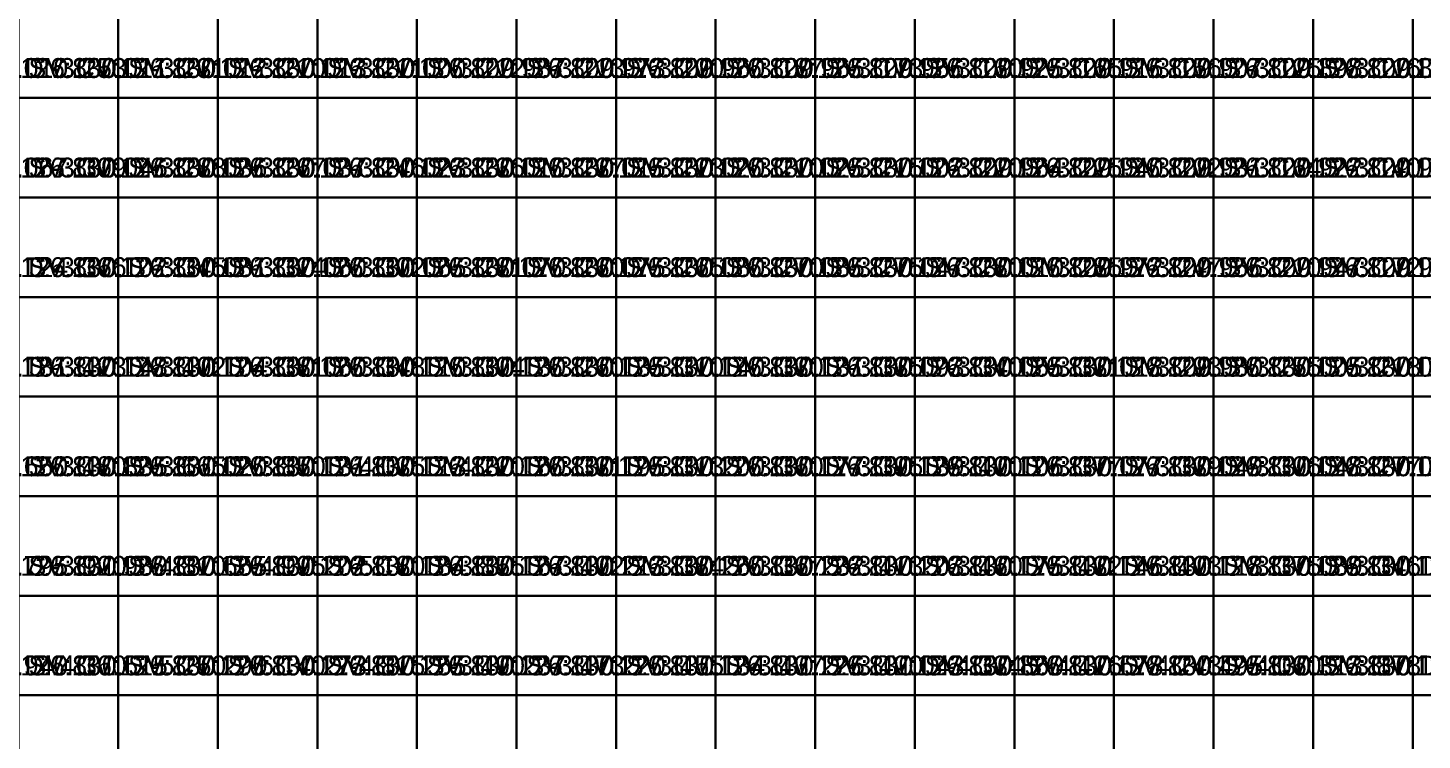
# Model space of a CAD drawing. Header units: metres. Extents: x 287857 to 287981, y 62957 to 63018.
# Drawn here: x 287870.02 to 287884.02, y 62964.38 to 62971.53 of the extents above; entities that cross this region are included whole.
import ezdxf

# ---------------------------------------------------------------- set-up
doc = ezdxf.new("R2010")
doc.units = ezdxf.units.M
doc.layers.add('CORR-CUT', color=7, linetype='Continuous', true_color=0x3b82f6)
doc.layers.add('CORR-DIFF-TXT', color=7, linetype='Continuous', true_color=0xffffff)

msp = doc.modelspace()

# ---------------------------------------------------------------- linework, layer by layer
at = {"layer": 'CORR-CUT'}
for points in [[(287869.925, 62970.831, 130.011), (287870.925, 62970.831, 130.011), (287870.925, 62971.831, 130.011), (287869.925, 62971.831, 130.011), (287869.925, 62970.831, 130.011)], [(287870.925, 62970.831, 130.012), (287871.925, 62970.831, 130.012), (287871.925, 62971.831, 130.012), (287870.925, 62971.831, 130.012), (287870.925, 62970.831, 130.012)], [(287871.925, 62970.831, 130.013), (287872.925, 62970.831, 130.013), (287872.925, 62971.831, 130.013), (287871.925, 62971.831, 130.013), (287871.925, 62970.831, 130.013)], [(287872.925, 62970.831, 130), (287873.925, 62970.831, 130), (287873.925, 62971.831, 130), (287872.925, 62971.831, 130), (287872.925, 62970.831, 130)], [(287873.925, 62970.831, 129.987), (287874.925, 62970.831, 129.987), (287874.925, 62971.831, 129.987), (287873.925, 62971.831, 129.987), (287873.925, 62970.831, 129.987)], [(287874.925, 62970.831, 129.973), (287875.925, 62970.831, 129.973), (287875.925, 62971.831, 129.973), (287874.925, 62971.831, 129.973), (287874.925, 62970.831, 129.973)], [(287875.925, 62970.831, 129.96), (287876.925, 62970.831, 129.96), (287876.925, 62971.831, 129.96), (287875.925, 62971.831, 129.96), (287875.925, 62970.831, 129.96)], [(287876.925, 62970.831, 129.965), (287877.925, 62970.831, 129.965), (287877.925, 62971.831, 129.965), (287876.925, 62971.831, 129.965), (287876.925, 62970.831, 129.965)], [(287877.925, 62970.831, 129.956), (287878.925, 62970.831, 129.956), (287878.925, 62971.831, 129.956), (287877.925, 62971.831, 129.956), (287877.925, 62970.831, 129.956)], [(287878.925, 62970.831, 129.925), (287879.925, 62970.831, 129.925), (287879.925, 62971.831, 129.925), (287878.925, 62971.831, 129.925), (287878.925, 62970.831, 129.925)], [(287879.925, 62970.831, 129.916), (287880.925, 62970.831, 129.916), (287880.925, 62971.831, 129.916), (287879.925, 62971.831, 129.916), (287879.925, 62970.831, 129.916)], [(287880.925, 62970.831, 129.907), (287881.925, 62970.831, 129.907), (287881.925, 62971.831, 129.907), (287880.925, 62971.831, 129.907), (287880.925, 62970.831, 129.907)], [(287881.925, 62970.831, 129.898), (287882.925, 62970.831, 129.898), (287882.925, 62971.831, 129.898), (287881.925, 62971.831, 129.898), (287881.925, 62970.831, 129.898)], [(287882.925, 62970.831, 129.889), (287883.925, 62970.831, 129.889), (287883.925, 62971.831, 129.889), (287882.925, 62971.831, 129.889), (287882.925, 62970.831, 129.889)], [(287883.925, 62970.831, 129.88), (287884.925, 62970.831, 129.88), (287884.925, 62971.831, 129.88), (287883.925, 62971.831, 129.88), (287883.925, 62970.831, 129.88)], [(287869.925, 62969.831, 130.046), (287870.925, 62969.831, 130.046), (287870.925, 62970.831, 130.046), (287869.925, 62970.831, 130.046), (287869.925, 62969.831, 130.046)], [(287870.925, 62969.831, 130.036), (287871.925, 62969.831, 130.036), (287871.925, 62970.831, 130.036), (287870.925, 62970.831, 130.036), (287870.925, 62969.831, 130.036)], [(287871.925, 62969.831, 130.037), (287872.925, 62969.831, 130.037), (287872.925, 62970.831, 130.037), (287871.925, 62970.831, 130.037), (287871.925, 62969.831, 130.037)], [(287872.925, 62969.831, 130.023), (287873.925, 62969.831, 130.023), (287873.925, 62970.831, 130.023), (287872.925, 62970.831, 130.023), (287872.925, 62969.831, 130.023)], [(287873.925, 62969.831, 130.01), (287874.925, 62969.831, 130.01), (287874.925, 62970.831, 130.01), (287873.925, 62970.831, 130.01), (287873.925, 62969.831, 130.01)], [(287874.925, 62969.831, 130.015), (287875.925, 62969.831, 130.015), (287875.925, 62970.831, 130.015), (287874.925, 62970.831, 130.015), (287874.925, 62969.831, 130.015)], [(287875.925, 62969.831, 130.02), (287876.925, 62969.831, 130.02), (287876.925, 62970.831, 130.02), (287875.925, 62970.831, 130.02), (287875.925, 62969.831, 130.02)], [(287876.925, 62969.831, 130.025), (287877.925, 62969.831, 130.025), (287877.925, 62970.831, 130.025), (287876.925, 62970.831, 130.025), (287876.925, 62969.831, 130.025)], [(287877.925, 62969.831, 130.002), (287878.925, 62969.831, 130.002), (287878.925, 62970.831, 130.002), (287877.925, 62970.831, 130.002), (287877.925, 62969.831, 130.002)], [(287878.925, 62969.831, 129.964), (287879.925, 62969.831, 129.964), (287879.925, 62970.831, 129.964), (287878.925, 62970.831, 129.964), (287878.925, 62969.831, 129.964)], [(287879.925, 62969.831, 129.94), (287880.925, 62969.831, 129.94), (287880.925, 62970.831, 129.94), (287879.925, 62970.831, 129.94), (287879.925, 62969.831, 129.94)], [(287880.925, 62969.831, 129.931), (287881.925, 62969.831, 129.931), (287881.925, 62970.831, 129.931), (287880.925, 62970.831, 129.931), (287880.925, 62969.831, 129.931)], [(287881.925, 62969.831, 129.922), (287882.925, 62969.831, 129.922), (287882.925, 62970.831, 129.922), (287881.925, 62970.831, 129.922), (287881.925, 62969.831, 129.922)], [(287882.925, 62969.831, 129.913), (287883.925, 62969.831, 129.913), (287883.925, 62970.831, 129.913), (287882.925, 62970.831, 129.913), (287882.925, 62969.831, 129.913)], [(287883.925, 62969.831, 129.938), (287884.925, 62969.831, 129.938), (287884.925, 62970.831, 129.938), (287883.925, 62970.831, 129.938), (287883.925, 62969.831, 129.938)], [(287869.925, 62968.831, 130.102), (287870.925, 62968.831, 130.102), (287870.925, 62969.831, 130.102), (287869.925, 62969.831, 130.102), (287869.925, 62968.831, 130.102)], [(287870.925, 62968.831, 130.081), (287871.925, 62968.831, 130.081), (287871.925, 62969.831, 130.081), (287870.925, 62969.831, 130.081), (287870.925, 62968.831, 130.081)], [(287871.925, 62968.831, 130.06), (287872.925, 62968.831, 130.06), (287872.925, 62969.831, 130.06), (287871.925, 62969.831, 130.06), (287871.925, 62968.831, 130.06)], [(287872.925, 62968.831, 130.065), (287873.925, 62968.831, 130.065), (287873.925, 62969.831, 130.065), (287872.925, 62969.831, 130.065), (287872.925, 62968.831, 130.065)], [(287873.925, 62968.831, 130.07), (287874.925, 62968.831, 130.07), (287874.925, 62969.831, 130.07), (287873.925, 62969.831, 130.07), (287873.925, 62968.831, 130.07)], [(287874.925, 62968.831, 130.075), (287875.925, 62968.831, 130.075), (287875.925, 62969.831, 130.075), (287874.925, 62969.831, 130.075), (287874.925, 62968.831, 130.075)], [(287875.925, 62968.831, 130.08), (287876.925, 62968.831, 130.08), (287876.925, 62969.831, 130.08), (287875.925, 62969.831, 130.08), (287875.925, 62968.831, 130.08)], [(287876.925, 62968.831, 130.085), (287877.925, 62968.831, 130.085), (287877.925, 62969.831, 130.085), (287876.925, 62969.831, 130.085), (287876.925, 62968.831, 130.085)], [(287877.925, 62968.831, 130.047), (287878.925, 62968.831, 130.047), (287878.925, 62969.831, 130.047), (287877.925, 62969.831, 130.047), (287877.925, 62968.831, 130.047)], [(287878.925, 62968.831, 130.01), (287879.925, 62968.831, 130.01), (287879.925, 62969.831, 130.01), (287878.925, 62969.831, 130.01), (287878.925, 62968.831, 130.01)], [(287879.925, 62968.831, 129.972), (287880.925, 62968.831, 129.972), (287880.925, 62969.831, 129.972), (287879.925, 62969.831, 129.972), (287879.925, 62968.831, 129.972)], [(287880.925, 62968.831, 129.956), (287881.925, 62968.831, 129.956), (287881.925, 62969.831, 129.956), (287880.925, 62969.831, 129.956), (287880.925, 62968.831, 129.956)], [(287881.925, 62968.831, 129.947), (287882.925, 62968.831, 129.947), (287882.925, 62969.831, 129.947), (287881.925, 62969.831, 129.947), (287881.925, 62968.831, 129.947)], [(287882.925, 62968.831, 129.971), (287883.925, 62968.831, 129.971), (287883.925, 62969.831, 129.971), (287882.925, 62969.831, 129.971), (287882.925, 62968.831, 129.971)], [(287883.925, 62968.831, 129.996), (287884.925, 62968.831, 129.996), (287884.925, 62969.831, 129.996), (287883.925, 62969.831, 129.996), (287883.925, 62968.831, 129.996)], [(287869.925, 62967.831, 130.148), (287870.925, 62967.831, 130.148), (287870.925, 62968.831, 130.148), (287869.925, 62968.831, 130.148), (287869.925, 62967.831, 130.148)], [(287870.925, 62967.831, 130.104), (287871.925, 62967.831, 130.104), (287871.925, 62968.831, 130.104), (287870.925, 62968.831, 130.104), (287870.925, 62967.831, 130.104)], [(287871.925, 62967.831, 130.06), (287872.925, 62967.831, 130.06), (287872.925, 62968.831, 130.06), (287871.925, 62968.831, 130.06), (287871.925, 62967.831, 130.06)], [(287872.925, 62967.831, 130.11), (287873.925, 62967.831, 130.11), (287873.925, 62968.831, 130.11), (287872.925, 62968.831, 130.11), (287872.925, 62967.831, 130.11)], [(287873.925, 62967.831, 130.13), (287874.925, 62967.831, 130.13), (287874.925, 62968.831, 130.13), (287873.925, 62968.831, 130.13), (287873.925, 62967.831, 130.13)], [(287874.925, 62967.831, 130.135), (287875.925, 62967.831, 130.135), (287875.925, 62968.831, 130.135), (287874.925, 62968.831, 130.135), (287874.925, 62967.831, 130.135)], [(287875.925, 62967.831, 130.14), (287876.925, 62967.831, 130.14), (287876.925, 62968.831, 130.14), (287875.925, 62968.831, 130.14), (287875.925, 62967.831, 130.14)], [(287876.925, 62967.831, 130.131), (287877.925, 62967.831, 130.131), (287877.925, 62968.831, 130.131), (287876.925, 62968.831, 130.131), (287876.925, 62967.831, 130.131)], [(287877.925, 62967.831, 130.093), (287878.925, 62967.831, 130.093), (287878.925, 62968.831, 130.093), (287877.925, 62968.831, 130.093), (287877.925, 62967.831, 130.093)], [(287878.925, 62967.831, 130.055), (287879.925, 62967.831, 130.055), (287879.925, 62968.831, 130.055), (287878.925, 62968.831, 130.055), (287878.925, 62967.831, 130.055)], [(287879.925, 62967.831, 130.018), (287880.925, 62967.831, 130.018), (287880.925, 62968.831, 130.018), (287879.925, 62968.831, 130.018), (287879.925, 62967.831, 130.018)], [(287880.925, 62967.831, 129.98), (287881.925, 62967.831, 129.98), (287881.925, 62968.831, 129.98), (287880.925, 62968.831, 129.98), (287880.925, 62967.831, 129.98)], [(287881.925, 62967.831, 130.005), (287882.925, 62967.831, 130.005), (287882.925, 62968.831, 130.005), (287881.925, 62968.831, 130.005), (287881.925, 62967.831, 130.005)], [(287882.925, 62967.831, 130.029), (287883.925, 62967.831, 130.029), (287883.925, 62968.831, 130.029), (287882.925, 62968.831, 130.029), (287882.925, 62967.831, 130.029)], [(287883.925, 62967.831, 130.054), (287884.925, 62967.831, 130.054), (287884.925, 62968.831, 130.054), (287883.925, 62968.831, 130.054), (287883.925, 62967.831, 130.054)], [(287869.925, 62966.831, 130.835), (287870.925, 62966.831, 130.835), (287870.925, 62967.831, 130.835), (287869.925, 62967.831, 130.835), (287869.925, 62966.831, 130.835)], [(287870.925, 62966.831, 131.02), (287871.925, 62966.831, 131.02), (287871.925, 62967.831, 131.02), (287870.925, 62967.831, 131.02), (287870.925, 62966.831, 131.02)], [(287871.925, 62966.831, 130.131), (287872.925, 62966.831, 130.131), (287872.925, 62967.831, 130.131), (287871.925, 62967.831, 130.131), (287871.925, 62966.831, 130.131)], [(287872.925, 62966.831, 130.113), (287873.925, 62966.831, 130.113), (287873.925, 62967.831, 130.113), (287872.925, 62967.831, 130.113), (287872.925, 62966.831, 130.113)], [(287873.925, 62966.831, 130.16), (287874.925, 62966.831, 130.16), (287874.925, 62967.831, 130.16), (287873.925, 62967.831, 130.16), (287873.925, 62966.831, 130.16)], [(287874.925, 62966.831, 130.195), (287875.925, 62966.831, 130.195), (287875.925, 62967.831, 130.195), (287874.925, 62967.831, 130.195), (287874.925, 62966.831, 130.195)], [(287875.925, 62966.831, 130.2), (287876.925, 62966.831, 130.2), (287876.925, 62967.831, 130.2), (287875.925, 62967.831, 130.2), (287875.925, 62966.831, 130.2)], [(287876.925, 62966.831, 130.177), (287877.925, 62966.831, 130.177), (287877.925, 62967.831, 130.177), (287876.925, 62967.831, 130.177), (287876.925, 62966.831, 130.177)], [(287877.925, 62966.831, 130.139), (287878.925, 62966.831, 130.139), (287878.925, 62967.831, 130.139), (287877.925, 62967.831, 130.139), (287877.925, 62966.831, 130.139)], [(287878.925, 62966.831, 130.106), (287879.925, 62966.831, 130.106), (287879.925, 62967.831, 130.106), (287878.925, 62967.831, 130.106), (287878.925, 62966.831, 130.106)], [(287879.925, 62966.831, 130.077), (287880.925, 62966.831, 130.077), (287880.925, 62967.831, 130.077), (287879.925, 62967.831, 130.077), (287879.925, 62966.831, 130.077)], [(287880.925, 62966.831, 130.049), (287881.925, 62966.831, 130.049), (287881.925, 62967.831, 130.049), (287880.925, 62967.831, 130.049), (287880.925, 62966.831, 130.049)], [(287881.925, 62966.831, 130.048), (287882.925, 62966.831, 130.048), (287882.925, 62967.831, 130.048), (287881.925, 62967.831, 130.048), (287881.925, 62966.831, 130.048)], [(287882.925, 62966.831, 130.087), (287883.925, 62966.831, 130.087), (287883.925, 62967.831, 130.087), (287882.925, 62967.831, 130.087), (287882.925, 62966.831, 130.087)], [(287883.925, 62966.831, 130.112), (287884.925, 62966.831, 130.112), (287884.925, 62967.831, 130.112), (287883.925, 62967.831, 130.112), (287883.925, 62966.831, 130.112)], [(287869.925, 62965.831, 131.98), (287870.925, 62965.831, 131.98), (287870.925, 62966.831, 131.98), (287869.925, 62966.831, 131.98), (287869.925, 62965.831, 131.98)], [(287870.925, 62965.831, 130.655), (287871.925, 62965.831, 130.655), (287871.925, 62966.831, 130.655), (287870.925, 62966.831, 130.655), (287870.925, 62965.831, 130.655)], [(287871.925, 62965.831, 130.202), (287872.925, 62965.831, 130.202), (287872.925, 62966.831, 130.202), (287871.925, 62966.831, 130.202), (287871.925, 62965.831, 130.202)], [(287872.925, 62965.831, 130.184), (287873.925, 62965.831, 130.184), (287873.925, 62966.831, 130.184), (287872.925, 62966.831, 130.184), (287872.925, 62965.831, 130.184)], [(287873.925, 62965.831, 130.167), (287874.925, 62965.831, 130.167), (287874.925, 62966.831, 130.167), (287873.925, 62966.831, 130.167), (287873.925, 62965.831, 130.167)], [(287874.925, 62965.831, 130.213), (287875.925, 62965.831, 130.213), (287875.925, 62966.831, 130.213), (287874.925, 62966.831, 130.213), (287874.925, 62965.831, 130.213)], [(287875.925, 62965.831, 130.26), (287876.925, 62965.831, 130.26), (287876.925, 62966.831, 130.26), (287875.925, 62966.831, 130.26), (287875.925, 62965.831, 130.26)], [(287876.925, 62965.831, 130.232), (287877.925, 62965.831, 130.232), (287877.925, 62966.831, 130.232), (287876.925, 62966.831, 130.232), (287876.925, 62965.831, 130.232)], [(287877.925, 62965.831, 130.203), (287878.925, 62965.831, 130.203), (287878.925, 62966.831, 130.203), (287877.925, 62966.831, 130.203), (287877.925, 62965.831, 130.203)], [(287878.925, 62965.831, 130.175), (287879.925, 62965.831, 130.175), (287879.925, 62966.831, 130.175), (287878.925, 62966.831, 130.175), (287878.925, 62965.831, 130.175)], [(287879.925, 62965.831, 130.146), (287880.925, 62965.831, 130.146), (287880.925, 62966.831, 130.146), (287879.925, 62966.831, 130.146), (287879.925, 62965.831, 130.146)], [(287880.925, 62965.831, 130.118), (287881.925, 62965.831, 130.118), (287881.925, 62966.831, 130.118), (287880.925, 62966.831, 130.118), (287880.925, 62965.831, 130.118)], [(287881.925, 62965.831, 130.089), (287882.925, 62965.831, 130.089), (287882.925, 62966.831, 130.089), (287881.925, 62966.831, 130.089), (287881.925, 62965.831, 130.089)], [(287882.925, 62965.831, 130.116), (287883.925, 62965.831, 130.116), (287883.925, 62966.831, 130.116), (287882.925, 62966.831, 130.116), (287882.925, 62965.831, 130.116)], [(287883.925, 62965.831, 130.17), (287884.925, 62965.831, 130.17), (287884.925, 62966.831, 130.17), (287883.925, 62966.831, 130.17), (287883.925, 62965.831, 130.17)], [(287869.925, 62964.831, 131.615), (287870.925, 62964.831, 131.615), (287870.925, 62965.831, 131.615), (287869.925, 62965.831, 131.615), (287869.925, 62964.831, 131.615)], [(287870.925, 62964.831, 130.29), (287871.925, 62964.831, 130.29), (287871.925, 62965.831, 130.29), (287870.925, 62965.831, 130.29), (287870.925, 62964.831, 130.29)], [(287871.925, 62964.831, 130.273), (287872.925, 62964.831, 130.273), (287872.925, 62965.831, 130.273), (287871.925, 62965.831, 130.273), (287871.925, 62964.831, 130.273)], [(287872.925, 62964.831, 130.255), (287873.925, 62964.831, 130.255), (287873.925, 62965.831, 130.255), (287872.925, 62965.831, 130.255), (287872.925, 62964.831, 130.255)], [(287873.925, 62964.831, 130.237), (287874.925, 62964.831, 130.237), (287874.925, 62965.831, 130.237), (287873.925, 62965.831, 130.237), (287873.925, 62964.831, 130.237)], [(287874.925, 62964.831, 130.22), (287875.925, 62964.831, 130.22), (287875.925, 62965.831, 130.22), (287874.925, 62965.831, 130.22), (287874.925, 62964.831, 130.22)], [(287875.925, 62964.831, 131.134), (287876.925, 62964.831, 131.134), (287876.925, 62965.831, 131.134), (287875.925, 62965.831, 131.134), (287875.925, 62964.831, 131.134)], [(287876.925, 62964.831, 131.226), (287877.925, 62964.831, 131.226), (287877.925, 62965.831, 131.226), (287876.925, 62965.831, 131.226), (287876.925, 62964.831, 131.226)], [(287877.925, 62964.831, 131.043), (287878.925, 62964.831, 131.043), (287878.925, 62965.831, 131.043), (287877.925, 62965.831, 131.043), (287877.925, 62964.831, 131.043)], [(287878.925, 62964.831, 130.86), (287879.925, 62964.831, 130.86), (287879.925, 62965.831, 130.86), (287878.925, 62965.831, 130.86), (287878.925, 62964.831, 130.86)], [(287879.925, 62964.831, 130.678), (287880.925, 62964.831, 130.678), (287880.925, 62965.831, 130.678), (287879.925, 62965.831, 130.678), (287879.925, 62964.831, 130.678)], [(287880.925, 62964.831, 130.495), (287881.925, 62964.831, 130.495), (287881.925, 62965.831, 130.495), (287880.925, 62965.831, 130.495), (287880.925, 62964.831, 130.495)], [(287881.925, 62964.831, 130.313), (287882.925, 62964.831, 130.313), (287882.925, 62965.831, 130.313), (287881.925, 62965.831, 130.313), (287881.925, 62964.831, 130.313)], [(287882.925, 62964.831, 130.13), (287883.925, 62964.831, 130.13), (287883.925, 62965.831, 130.13), (287882.925, 62965.831, 130.13), (287882.925, 62964.831, 130.13)], [(287883.925, 62964.831, 130.727), (287884.925, 62964.831, 130.727), (287884.925, 62965.831, 130.727), (287883.925, 62965.831, 130.727), (287883.925, 62964.831, 130.727)], [(287869.925, 62963.831, 130.35), (287870.925, 62963.831, 130.35), (287870.925, 62964.831, 130.35), (287869.925, 62964.831, 130.35), (287869.925, 62963.831, 130.35)], [(287870.925, 62963.831, 130.618), (287871.925, 62963.831, 130.618), (287871.925, 62964.831, 130.618), (287870.925, 62964.831, 130.618), (287870.925, 62963.831, 130.618)], [(287871.925, 62963.831, 130.829), (287872.925, 62963.831, 130.829), (287872.925, 62964.831, 130.829), (287871.925, 62964.831, 130.829), (287871.925, 62963.831, 130.829)], [(287872.925, 62963.831, 130.811), (287873.925, 62963.831, 130.811), (287873.925, 62964.831, 130.811), (287872.925, 62964.831, 130.811), (287872.925, 62963.831, 130.811)], [(287873.925, 62963.831, 130.793), (287874.925, 62963.831, 130.793), (287874.925, 62964.831, 130.793), (287873.925, 62964.831, 130.793), (287873.925, 62963.831, 130.793)], [(287874.925, 62963.831, 130.776), (287875.925, 62963.831, 130.776), (287875.925, 62964.831, 130.776), (287874.925, 62964.831, 130.776), (287874.925, 62963.831, 130.776)], [(287875.925, 62963.831, 132.008), (287876.925, 62963.831, 132.008), (287876.925, 62964.831, 132.008), (287875.925, 62964.831, 132.008), (287875.925, 62963.831, 132.008)], [(287876.925, 62963.831, 132.374), (287877.925, 62963.831, 132.374), (287877.925, 62964.831, 132.374), (287876.925, 62964.831, 132.374), (287876.925, 62963.831, 132.374)], [(287877.925, 62963.831, 132.191), (287878.925, 62963.831, 132.191), (287878.925, 62964.831, 132.191), (287877.925, 62964.831, 132.191), (287877.925, 62963.831, 132.191)], [(287878.925, 62963.831, 132.009), (287879.925, 62963.831, 132.009), (287879.925, 62964.831, 132.009), (287878.925, 62964.831, 132.009), (287878.925, 62963.831, 132.009)], [(287879.925, 62963.831, 131.826), (287880.925, 62963.831, 131.826), (287880.925, 62964.831, 131.826), (287879.925, 62964.831, 131.826), (287879.925, 62963.831, 131.826)], [(287880.925, 62963.831, 131.643), (287881.925, 62963.831, 131.643), (287881.925, 62964.831, 131.643), (287880.925, 62964.831, 131.643), (287880.925, 62963.831, 131.643)], [(287881.925, 62963.831, 130.887), (287882.925, 62963.831, 130.887), (287882.925, 62964.831, 130.887), (287881.925, 62964.831, 130.887), (287881.925, 62963.831, 130.887)], [(287882.925, 62963.831, 130.13), (287883.925, 62963.831, 130.13), (287883.925, 62964.831, 130.13), (287882.925, 62964.831, 130.13), (287882.925, 62963.831, 130.13)], [(287883.925, 62963.831, 131.285), (287884.925, 62963.831, 131.285), (287884.925, 62964.831, 131.285), (287883.925, 62964.831, 131.285), (287883.925, 62963.831, 131.285)]]:
    msp.add_polyline3d(points, dxfattribs=at)

# ---------------------------------------------------------------- texts
at = {"layer": 'CORR-DIFF-TXT'}
for s, p in [('SV:130.053 CV:126.800 D:-3.253', (287867.025, 62971.031, 130.053)), ('SV:130.031 CV:126.800 D:-3.231', (287868.025, 62971.031, 130.031)), ('SV:130.010 CV:126.800 D:-3.210', (287869.025, 62971.031, 130.01)), ('SV:130.011 CV:126.800 D:-3.211', (287870.025, 62971.031, 130.011)), ('SV:130.012 CV:126.800 D:-3.212', (287871.025, 62971.031, 130.012)), ('SV:130.013 CV:126.800 D:-3.213', (287872.025, 62971.031, 130.013)), ('SV:130.000 CV:126.800 D:-3.200', (287873.025, 62971.031, 130)), ('SV:129.987 CV:126.800 D:-3.187', (287874.025, 62971.031, 129.987)), ('SV:129.973 CV:126.800 D:-3.173', (287875.025, 62971.031, 129.973)), ('SV:129.960 CV:126.800 D:-3.160', (287876.025, 62971.031, 129.96)), ('SV:129.965 CV:126.800 D:-3.165', (287877.025, 62971.031, 129.965)), ('SV:129.956 CV:126.800 D:-3.156', (287878.025, 62971.031, 129.956)), ('SV:129.925 CV:126.800 D:-3.125', (287879.025, 62971.031, 129.925)), ('SV:129.916 CV:126.800 D:-3.116', (287880.025, 62971.031, 129.916)), ('SV:129.907 CV:126.800 D:-3.107', (287881.025, 62971.031, 129.907)), ('SV:129.898 CV:126.800 D:-3.098', (287882.025, 62971.031, 129.898)), ('SV:129.889 CV:126.800 D:-3.089', (287883.025, 62971.031, 129.889)), ('SV:130.109 CV:126.800 D:-3.309', (287867.025, 62970.031, 130.109)), ('SV:130.088 CV:126.800 D:-3.288', (287868.025, 62970.031, 130.088)), ('SV:130.067 CV:126.800 D:-3.267', (287869.025, 62970.031, 130.067)), ('SV:130.046 CV:126.800 D:-3.246', (287870.025, 62970.031, 130.046)), ('SV:130.036 CV:126.800 D:-3.236', (287871.025, 62970.031, 130.036)), ('SV:130.037 CV:126.800 D:-3.237', (287872.025, 62970.031, 130.037)), ('SV:130.023 CV:126.800 D:-3.223', (287873.025, 62970.031, 130.023)), ('SV:130.010 CV:126.800 D:-3.210', (287874.025, 62970.031, 130.01)), ('SV:130.015 CV:126.800 D:-3.215', (287875.025, 62970.031, 130.015)), ('SV:130.020 CV:126.800 D:-3.220', (287876.025, 62970.031, 130.02)), ('SV:130.025 CV:126.800 D:-3.225', (287877.025, 62970.031, 130.025)), ('SV:130.002 CV:126.800 D:-3.202', (287878.025, 62970.031, 130.002)), ('SV:129.964 CV:126.800 D:-3.164', (287879.025, 62970.031, 129.964)), ('SV:129.940 CV:126.800 D:-3.140', (287880.025, 62970.031, 129.94)), ('SV:129.931 CV:126.800 D:-3.131', (287881.025, 62970.031, 129.931)), ('SV:129.922 CV:126.800 D:-3.122', (287882.025, 62970.031, 129.922)), ('SV:129.913 CV:126.800 D:-3.113', (287883.025, 62970.031, 129.913)), ('SV:130.166 CV:126.800 D:-3.366', (287867.025, 62969.031, 130.166)), ('SV:130.145 CV:126.800 D:-3.345', (287868.025, 62969.031, 130.145)), ('SV:130.124 CV:126.800 D:-3.324', (287869.025, 62969.031, 130.124)), ('SV:130.102 CV:126.800 D:-3.302', (287870.025, 62969.031, 130.102)), ('SV:130.081 CV:126.800 D:-3.281', (287871.025, 62969.031, 130.081)), ('SV:130.060 CV:126.800 D:-3.260', (287872.025, 62969.031, 130.06)), ('SV:130.065 CV:126.800 D:-3.265', (287873.025, 62969.031, 130.065)), ('SV:130.070 CV:126.800 D:-3.270', (287874.025, 62969.031, 130.07)), ('SV:130.075 CV:126.800 D:-3.275', (287875.025, 62969.031, 130.075)), ('SV:130.080 CV:126.800 D:-3.280', (287876.025, 62969.031, 130.08)), ('SV:130.085 CV:126.800 D:-3.285', (287877.025, 62969.031, 130.085)), ('SV:130.047 CV:126.800 D:-3.247', (287878.025, 62969.031, 130.047)), ('SV:130.010 CV:126.800 D:-3.210', (287879.025, 62969.031, 130.01)), ('SV:129.972 CV:126.800 D:-3.172', (287880.025, 62969.031, 129.972)), ('SV:129.956 CV:126.800 D:-3.156', (287881.025, 62969.031, 129.956)), ('SV:129.947 CV:126.800 D:-3.147', (287882.025, 62969.031, 129.947)), ('SV:129.971 CV:126.800 D:-3.171', (287883.025, 62969.031, 129.971)), ('SV:130.223 CV:126.800 D:-3.423', (287867.025, 62968.031, 130.223)), ('SV:130.202 CV:126.800 D:-3.402', (287868.025, 62968.031, 130.202)), ('SV:130.181 CV:126.800 D:-3.381', (287869.025, 62968.031, 130.181)), ('SV:130.148 CV:126.800 D:-3.348', (287870.025, 62968.031, 130.148)), ('SV:130.104 CV:126.800 D:-3.304', (287871.025, 62968.031, 130.104)), ('SV:130.060 CV:126.800 D:-3.260', (287872.025, 62968.031, 130.06)), ('SV:130.110 CV:126.800 D:-3.310', (287873.025, 62968.031, 130.11)), ('SV:130.130 CV:126.800 D:-3.330', (287874.025, 62968.031, 130.13)), ('SV:130.135 CV:126.800 D:-3.335', (287875.025, 62968.031, 130.135)), ('SV:130.140 CV:126.800 D:-3.340', (287876.025, 62968.031, 130.14)), ('SV:130.131 CV:126.800 D:-3.331', (287877.025, 62968.031, 130.131)), ('SV:130.093 CV:126.800 D:-3.293', (287878.025, 62968.031, 130.093)), ('SV:130.055 CV:126.800 D:-3.255', (287879.025, 62968.031, 130.055)), ('SV:130.018 CV:126.800 D:-3.218', (287880.025, 62968.031, 130.018)), ('SV:129.980 CV:126.800 D:-3.180', (287881.025, 62968.031, 129.98)), ('SV:130.005 CV:126.800 D:-3.205', (287882.025, 62968.031, 130.005)), ('SV:130.029 CV:126.800 D:-3.229', (287883.025, 62968.031, 130.029)), ('SV:130.280 CV:126.800 D:-3.480', (287867.025, 62967.031, 130.28)), ('SV:130.465 CV:126.800 D:-3.665', (287868.025, 62967.031, 130.465)), ('SV:130.650 CV:126.800 D:-3.850', (287869.025, 62967.031, 130.65)), ('SV:130.835 CV:126.800 D:-4.035', (287870.025, 62967.031, 130.835)), ('SV:131.020 CV:126.800 D:-4.220', (287871.025, 62967.031, 131.02)), ('SV:130.131 CV:126.800 D:-3.331', (287872.025, 62967.031, 130.131)), ('SV:130.113 CV:126.800 D:-3.313', (287873.025, 62967.031, 130.113)), ('SV:130.160 CV:126.800 D:-3.360', (287874.025, 62967.031, 130.16)), ('SV:130.195 CV:126.800 D:-3.395', (287875.025, 62967.031, 130.195)), ('SV:130.200 CV:126.800 D:-3.400', (287876.025, 62967.031, 130.2)), ('SV:130.177 CV:126.800 D:-3.377', (287877.025, 62967.031, 130.177)), ('SV:130.139 CV:126.800 D:-3.339', (287878.025, 62967.031, 130.139)), ('SV:130.106 CV:126.800 D:-3.306', (287879.025, 62967.031, 130.106)), ('SV:130.077 CV:126.800 D:-3.277', (287880.025, 62967.031, 130.077)), ('SV:130.049 CV:126.800 D:-3.249', (287881.025, 62967.031, 130.049)), ('SV:130.048 CV:126.800 D:-3.248', (287882.025, 62967.031, 130.048)), ('SV:130.087 CV:126.800 D:-3.287', (287883.025, 62967.031, 130.087)), ('SV:130.720 CV:126.800 D:-3.920', (287867.025, 62966.031, 130.72)), ('SV:131.610 CV:126.800 D:-4.810', (287868.025, 62966.031, 131.61)), ('SV:131.795 CV:126.800 D:-4.995', (287869.025, 62966.031, 131.795)), ('SV:131.980 CV:126.800 D:-5.180', (287870.025, 62966.031, 131.98)), ('SV:130.655 CV:126.800 D:-3.855', (287871.025, 62966.031, 130.655)), ('SV:130.202 CV:126.800 D:-3.402', (287872.025, 62966.031, 130.202)), ('SV:130.184 CV:126.800 D:-3.384', (287873.025, 62966.031, 130.184)), ('SV:130.167 CV:126.800 D:-3.367', (287874.025, 62966.031, 130.167)), ('SV:130.213 CV:126.800 D:-3.413', (287875.025, 62966.031, 130.213)), ('SV:130.260 CV:126.800 D:-3.460', (287876.025, 62966.031, 130.26)), ('SV:130.232 CV:126.800 D:-3.432', (287877.025, 62966.031, 130.232)), ('SV:130.203 CV:126.800 D:-3.403', (287878.025, 62966.031, 130.203)), ('SV:130.175 CV:126.800 D:-3.375', (287879.025, 62966.031, 130.175)), ('SV:130.146 CV:126.800 D:-3.346', (287880.025, 62966.031, 130.146)), ('SV:130.118 CV:126.800 D:-3.318', (287881.025, 62966.031, 130.118)), ('SV:130.089 CV:126.800 D:-3.289', (287882.025, 62966.031, 130.089)), ('SV:130.116 CV:126.800 D:-3.316', (287883.025, 62966.031, 130.116)), ('SV:131.160 CV:126.800 D:-4.360', (287867.025, 62965.031, 131.16)), ('SV:132.050 CV:126.800 D:-5.250', (287868.025, 62965.031, 132.05)), ('SV:132.940 CV:126.800 D:-6.140', (287869.025, 62965.031, 132.94)), ('SV:131.615 CV:126.800 D:-4.815', (287870.025, 62965.031, 131.615)), ('SV:130.290 CV:126.800 D:-3.490', (287871.025, 62965.031, 130.29)), ('SV:130.273 CV:126.800 D:-3.473', (287872.025, 62965.031, 130.273)), ('SV:130.255 CV:126.800 D:-3.455', (287873.025, 62965.031, 130.255)), ('SV:130.237 CV:126.800 D:-3.437', (287874.025, 62965.031, 130.237)), ('SV:130.220 CV:126.800 D:-3.420', (287875.025, 62965.031, 130.22)), ('SV:131.134 CV:126.800 D:-4.334', (287876.025, 62965.031, 131.134)), ('SV:131.226 CV:126.800 D:-4.426', (287877.025, 62965.031, 131.226)), ('SV:131.043 CV:126.800 D:-4.243', (287878.025, 62965.031, 131.043)), ('SV:130.860 CV:126.800 D:-4.060', (287879.025, 62965.031, 130.86)), ('SV:130.678 CV:126.800 D:-3.878', (287880.025, 62965.031, 130.678)), ('SV:130.495 CV:126.800 D:-3.695', (287881.025, 62965.031, 130.495)), ('SV:130.313 CV:126.800 D:-3.513', (287882.025, 62965.031, 130.313)), ('SV:130.130 CV:126.800 D:-3.330', (287883.025, 62965.031, 130.13))]:
    msp.add_text(s, height=0.2, dxfattribs=at).set_placement(p)

doc.saveas('drawing.dxf')
